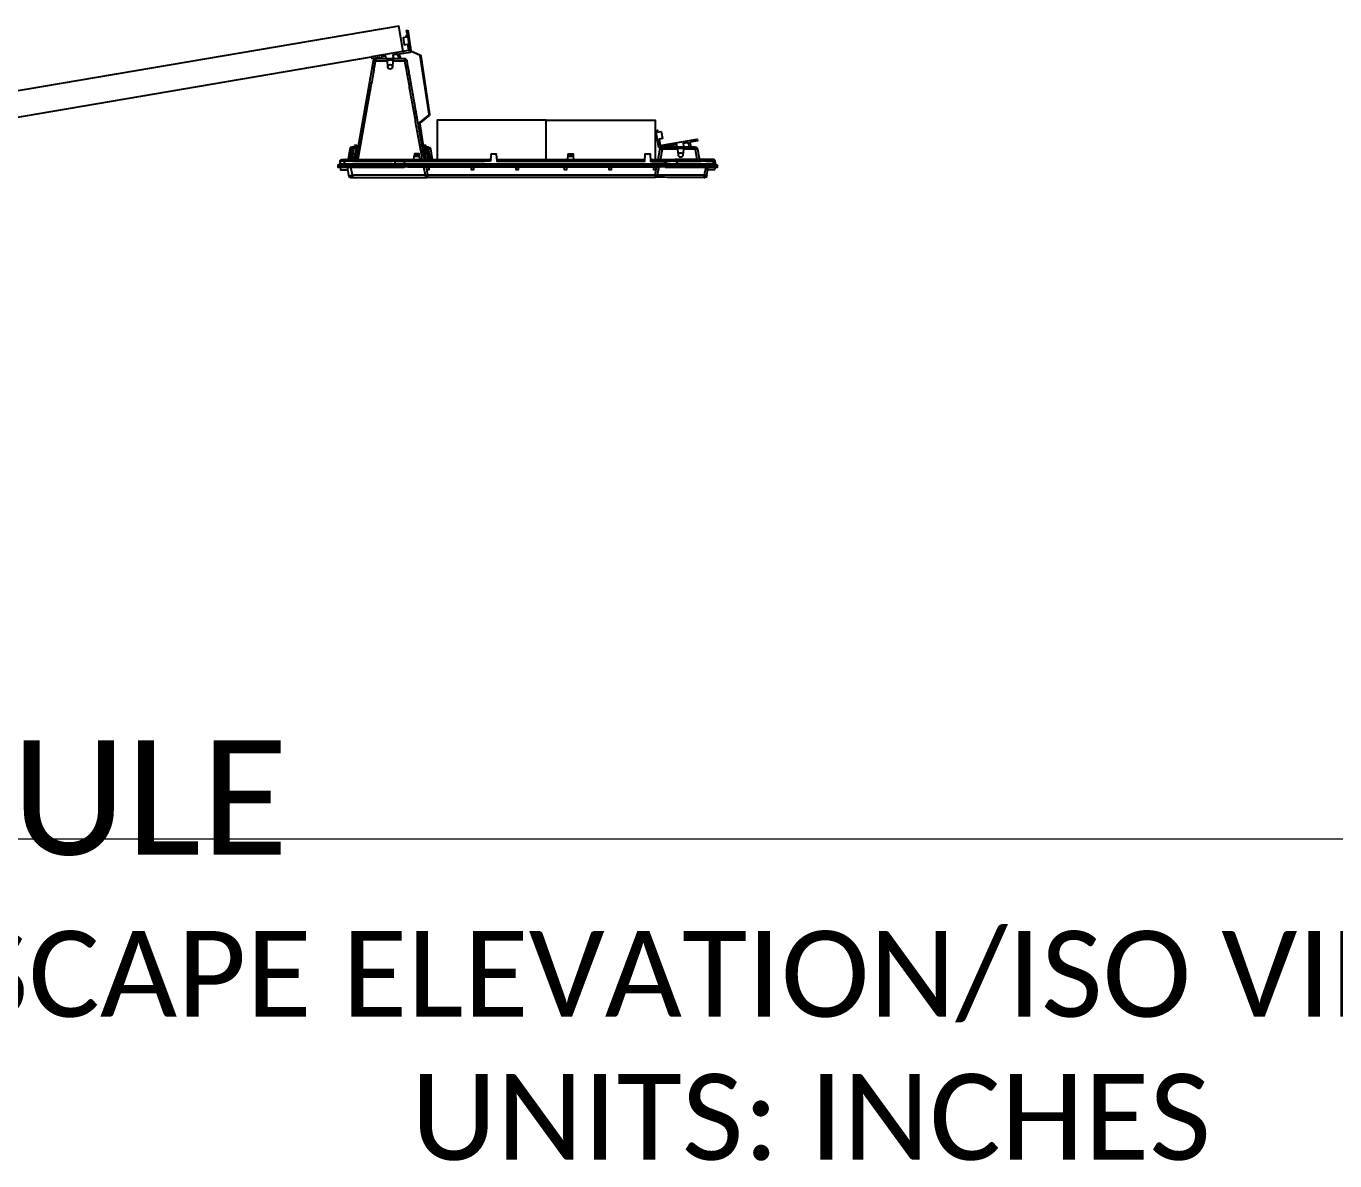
# Model space of a CAD drawing. Header units: feet. Extents: x 1518 to 2565, y 62 to 679.
# Drawn here: x 2160.1 to 2251.6, y 387.2 to 466.6 of the extents above; entities that cross this region are included whole.
import ezdxf

# ---------------------------------------------------------------- set-up
doc = ezdxf.new("R2010")
doc.units = ezdxf.units.FT
doc.header["$LTSCALE"] = 50
doc.header["$MEASUREMENT"] = 0
doc.layers.add('T-TEXT', color=1, linetype='Continuous', lineweight=20)
doc.styles.add('mytext', font='romans.shx')

# ---------------------------------------------------------------- blocks, each defined once
blk = doc.blocks.new('Z1')
at = {"color": 1, "linetype": 'Continuous'}
for p, q in [((20.858, -7.903), (54.724, -2.151)), ((53.574, -8.951), (53.515, -9.285)), ((53.648, -8.524), (53.521, -8.524)), ((57.691, -9.326), (57.712, -9.087)), ((57.711, -9.096), (58.071, -9.096)), ((58.067, -9.046), (57.716, -9.046)), ((58.531, -8.524), (58.405, -8.524)), ((58.465, -8.869), (58.592, -8.869)), ((58.607, -8.951), (58.479, -8.951)), ((63.091, -9.096), (63.091, -9.096)), ((68.471, -9.096), (68.831, -9.096)), ((73.851, -9.096), (73.851, -9.096)), ((75.082, -8.451), (77.33, -8.451)), ((63.471, -9.326), (73.831, -9.326)), ((74.231, -9.326), (75.225, -9.326)), ((78.16, -10.431), (78.261, -9.856))]:
    blk.add_line(p, q, dxfattribs=at)
for points in [[(56.941, -1.775), (56.64, 0), (18.191, -6.53), (18.333, -7.368)], [(55.76, -2.281), (55.73, -2.102), (55.414, -2.156), (55.409, -2.281)], [(66.942, -9.326), (66.942, -6.576), (59.317, -6.576), (59.317, -9.326)], [(66.942, -6.576), (74.567, -6.576), (74.567, -9.326)], [(75.598, -8.451), (75.603, -8.346), (74.807, -8.481), (74.607, -7.303), (74.725, -7.283), (74.746, -7.406), (74.973, -7.368), (75.057, -7.861), (74.83, -7.899), (74.905, -8.343), (77.498, -7.903), (77.518, -8.021), (76.969, -8.114)], [(53.34, -8.467), (53.337, -8.591), (53.46, -8.591), (53.489, -8.467)], [(53.696, -8.951), (53.574, -8.951), (53.446, -8.951), (53.521, -8.524), (53.558, -8.317), (53.685, -8.317), (53.648, -8.524), (53.573, -8.951)], [(58.091, -9.326), (58.071, -9.096), (58.067, -9.046), (58.06, -8.97), (57.722, -8.97)], [(58.545, -9.326), (58.479, -8.951), (58.357, -8.951)], [(58.48, -8.951), (58.465, -8.869), (58.405, -8.524), (58.368, -8.317), (58.495, -8.317), (58.531, -8.524), (58.592, -8.869), (58.607, -8.951), (58.673, -9.326)], [(58.563, -8.467), (58.593, -8.591), (58.722, -9.326)], [(63.439, -8.962), (63.103, -8.962), (63.107, -8.921), (63.436, -8.921), (63.439, -8.962), (63.481, -9.433), (73.822, -9.433), (73.863, -8.962)], [(68.827, -9.046), (68.476, -9.046), (68.482, -8.97), (68.82, -8.97), (68.827, -9.046), (68.831, -9.096), (68.851, -9.326)], [(68.482, -8.97), (68.487, -8.921), (68.816, -8.921), (68.82, -8.97)], [(74.199, -8.962), (73.863, -8.962), (73.867, -8.921), (74.196, -8.921), (74.199, -8.962), (74.241, -9.433), (75.225, -9.433), (75.225, -9.326), (75.957, -9.326)], [(75.719, -8.451), (75.724, -8.326), (76.039, -8.272), (76.07, -8.451)], [(52.527, -9.856), (52.561, -10.051), (53.046, -10.051)], [(58.738, -9.856), (58.736, -10.051), (58.596, -10.051), (58.595, -9.856)], [(61.862, -9.856), (61.86, -10.051), (61.72, -10.051), (61.719, -9.856)], [(64.986, -9.856), (64.984, -10.051), (64.844, -10.051), (64.843, -9.856)], [(68.348, -9.856), (68.347, -10.051), (68.207, -10.051), (68.205, -9.856)], [(71.472, -9.856), (71.471, -10.051), (71.331, -10.051), (71.329, -9.856)], [(74.596, -9.856), (74.595, -10.051), (74.455, -10.051), (74.453, -9.856)], [(74.629, -9.856), (74.528, -10.431), (74.528, -10.576)], [(78.747, -9.856), (78.712, -10.051), (78.227, -10.051)]]:
    blk.add_lwpolyline(points, dxfattribs=at)
for points in [[(56.763, -2.281, 0.069145), (56.714, -2.083), (56.659, -1.944), (57.455, -1.809), (57.255, -0.631), (57.137, -0.651), (57.157, -0.774), (56.931, -0.813), (57.014, -1.306), (57.241, -1.267), (57.317, -1.711), (54.724, -2.151), (54.744, -2.27), (55.293, -2.176), (55.289, -2.281)], [(55.031, -2.281, 0.36397), (54.844, -2.438), (53.63, -9.326)], [(55.832, -2.438), (54.992, -2.438, 0.16314), (54.844, -2.438)], [(55.867, -2.842, 0.003531), (55.868, -2.835, -0.956522), (56.185, -2.835, 0.003531), (56.185, -2.842)], [(57.208, -2.438, 0.16314), (57.061, -2.438), (56.22, -2.438)], [(77.072, -8.451, 0.069145), (77.024, -8.253), (76.969, -8.114)], [(53.538, -8.426, -0.36397), (53.489, -8.467), (53.34, -8.467, 0.36397), (53.212, -8.574), (53.209, -8.591), (53.087, -9.285, -0.36397), (53.038, -9.326)], [(53.209, -8.591, -0.16314), (53.337, -8.591), (53.215, -9.285), (53.338, -9.285), (53.338, -9.326, 0.36397), (53.387, -9.285, -0.16314), (53.338, -9.285), (53.46, -8.591, 0.16314), (53.509, -8.591)], [(53.502, -9.326, 0.060189), (53.515, -9.285, 0.16314), (53.387, -9.285), (53.446, -8.951)], [(58.845, -9.326), (58.715, -8.591), (58.712, -8.467), (58.563, -8.467, -0.36397), (58.514, -8.426)], [(58.843, -8.591, 0.16314), (58.715, -8.591), (58.593, -8.591, -0.16314), (58.543, -8.591)], [(58.712, -8.467, -0.36397), (58.84, -8.574), (58.843, -8.591), (58.973, -9.326)], [(76.142, -8.608), (75.042, -8.608, 0.16314), (74.895, -8.608)], [(76.177, -9.012, 0.003531), (76.177, -9.005, -0.956522), (76.495, -9.005, 0.003531), (76.495, -9.012)], [(77.517, -8.608, 0.16314), (77.369, -8.608), (76.53, -8.608)], [(53.012, -9.856), (53.113, -10.431, 0.36397), (53.286, -10.576), (53.384, -10.576)], [(58.663, -10.576, -0.36397), (58.491, -10.431), (53.384, -10.431), (53.283, -9.856)], [(78.089, -9.856), (77.988, -10.431), (74.7, -10.431, -0.36397), (74.528, -10.576), (58.663, -10.576), (58.663, -10.431), (58.562, -9.856)], [(74.732, -10.25, 0.058227), (74.744, -10.21), (74.806, -9.856)]]:
    blk.add_lwpolyline(points, format="xyb", dxfattribs=at)
for points in [[(57.257, -0.284), (57.472, -1.696, 0.258618), (57.511, -1.747), (58.101, -2.001, -0.258618), (58.163, -2.081), (58.782, -6.147, -0.258618), (58.747, -6.241), (58.129, -6.772, 0.258618), (58.106, -6.832), (58.39, -8.694), (58.313, -8.705), (58.281, -8.494), (58.315, -8.489), (58.342, -8.667), (58.352, -8.665), (58.073, -6.837, -0.258618), (58.107, -6.746), (58.725, -6.216, 0.258618), (58.749, -6.152), (58.129, -2.086, 0.258618), (58.088, -2.032), (57.498, -1.778, -0.258618), (57.438, -1.701), (57.228, -0.322), (57.219, -0.324), (57.246, -0.502), (57.212, -0.507), (57.18, -0.295)], [(55.832, -2.438), (55.825, -2.358), (56.227, -2.358), (56.22, -2.438), (56.186, -2.828, 0.010708), (56.185, -2.849, -0.956522), (55.868, -2.849, 0.010708), (55.866, -2.828)], [(76.142, -8.608), (76.135, -8.528), (76.537, -8.528), (76.53, -8.608), (76.496, -8.998, 0.010708), (76.495, -9.019, -0.956522), (76.177, -9.019, 0.010708), (76.176, -8.998)]]:
    blk.add_lwpolyline(points, format="xyb", close=True, dxfattribs=at)
at = {"color": 1, "linetype": 'Continuous', "flags": 128}
for points in [[(56.642, -2.281), (56.631, -2.219), (56.603, -2.127), (56.538, -1.965), (56.223, -2.018), (56.261, -2.245), (56.05, -2.281)], [(76.36, -8.451), (76.571, -8.415), (76.532, -8.188), (76.848, -8.135), (76.912, -8.297), (76.941, -8.389), (76.951, -8.451)], [(74.801, -9.856), (74.7, -10.431), (74.696, -10.436), (74.685, -10.44), (74.669, -10.443), (74.648, -10.443), (74.622, -10.443), (74.592, -10.44), (74.561, -10.436), (74.528, -10.431), (58.663, -10.431), (58.63, -10.436), (58.599, -10.44), (58.569, -10.443), (58.543, -10.443), (58.522, -10.443), (58.506, -10.44), (58.495, -10.436), (58.491, -10.431), (58.389, -9.856)], [(58.623, -10.571), (58.622, -10.573), (58.62, -10.576), (58.62, -10.571)]]:
    blk.add_lwpolyline(points, dxfattribs=at)
at = {"color": 1, "linetype": 'Continuous'}
for centre, radius, start, end in [((56.026, -2.356), 0.62, 261.10633, 278.89367), ((76.336, -8.526), 0.62, 261.10633, 278.89367), ((74.742, -10.217), 0.00775, 71.46881, 108.53119)]:
    blk.add_arc(centre, radius, start, end, dxfattribs=at)
for points, weights, degree, knots in [([(58.423, -9.326), (57.816, -5.882), (57.208, -2.438), (57.181, -2.281), (57.021, -2.281), (56.026, -2.281), (55.031, -2.281), (54.998, -2.281), (54.992, -2.438), (54.385, -5.882), (53.777, -9.326)], [1, 1, 1, 0.766044443119, 1, 1, 1, 0.766044443119, 1, 1, 1], 2, [0, 0, 0, 1, 1, 2.396263, 2.396263, 3.396263, 3.396263, 4.792527, 4.792527, 5.792527, 5.792527, 5.792527]), ([(58.275, -9.326), (57.668, -5.882), (57.061, -2.438), (57.055, -2.281), (57.021, -2.281)], [1, 1, 1, 0.766044443119, 1], 2, [0, 0, 0, 1, 1, 2.396263, 2.396263, 2.396263]), ([(52.367, -9.731), (52.369, -9.731), (52.372, -9.731), (52.399, -9.731), (52.451, -9.731), (52.532, -9.731), (52.626, -9.731), (52.694, -9.731), (52.729, -9.731), (52.781, -9.72), (52.815, -9.677), (52.814, -9.624), (53.999, -9.624), (55.185, -9.624), (56.371, -9.624), (56.375, -9.56), (56.379, -9.497), (56.384, -9.433), (56.567, -9.431), (56.799, -9.431), (57.048, -9.433), (59.052, -9.433), (61.057, -9.433), (63.062, -9.433), (63.075, -9.276), (63.089, -9.119), (63.103, -8.962)], [1, 1, 1, 1, 1, 1, 1, 1, 1, 0.847507668468, 0.847507668468, 1, 1, 1, 1, 1, 1, 1, 0.956274214616, 0.956274214616, 1, 1, 1, 1, 1, 1, 1], 3, [0, 0, 0, 0, 0.141275, 0.284533, 0.483576, 0.688392, 0.8429, 1, 1, 1, 2.379951, 2.379951, 2.379951, 3.379951, 3.379951, 3.379951, 4.379951, 4.379951, 4.379951, 5.108338, 5.108338, 5.108338, 6.108338, 6.108338, 6.108338, 7.108338, 7.108338, 7.108338, 7.108338]), ([(74.768, -9.326), (74.831, -8.967), (74.895, -8.608), (74.922, -8.451), (75.082, -8.451), (75.048, -8.451), (75.042, -8.608), (74.979, -8.967), (74.916, -9.326)], [1, 1, 1, 0.766044443119, 1, 0.766044443119, 1, 1, 1], 2, [0, 0, 0, 1, 1, 2.396263, 2.396263, 3.792527, 3.792527, 4.792527, 4.792527, 4.792527]), ([(77.496, -9.326), (77.433, -8.967), (77.369, -8.608), (77.364, -8.451), (77.33, -8.451), (77.489, -8.451), (77.517, -8.608), (77.58, -8.967), (77.644, -9.326)], [1, 1, 1, 0.766044443119, 1, 0.766044443119, 1, 1, 1], 2, [0, 0, 0, 1, 1, 2.396263, 2.396263, 3.792527, 3.792527, 4.792527, 4.792527, 4.792527]), ([(52.527, -9.433), (52.515, -9.497), (52.504, -9.56), (52.493, -9.624), (52.482, -9.688), (52.432, -9.73), (52.367, -9.731), (52.366, -9.773), (52.366, -9.814), (52.365, -9.856), (52.366, -9.856), (52.368, -9.856), (52.379, -9.856), (52.4, -9.856), (52.432, -9.856), (52.459, -9.856), (52.476, -9.856), (52.503, -9.856), (52.544, -9.856), (52.61, -9.856), (52.673, -9.856), (52.727, -9.856), (52.728, -9.814), (52.728, -9.773), (52.729, -9.731), (53.914, -9.731), (55.1, -9.731), (56.286, -9.731), (56.338, -9.72), (56.372, -9.677), (56.371, -9.624), (56.554, -9.626), (56.786, -9.626), (57.035, -9.624), (57.039, -9.56), (57.043, -9.497), (57.048, -9.433), (57.048, -9.398), (57.048, -9.362), (57.048, -9.326), (59.055, -9.326), (61.063, -9.326), (63.071, -9.326)], [1, 1, 1, 1, 0.847608414709, 0.847608414709, 1, 1, 1, 1, 1, 1, 1, 1, 1, 1, 1, 1, 1, 1, 1, 1, 1, 1, 1, 1, 1, 1, 0.847507668466, 0.847507668466, 1, 0.956274214616, 0.956274214616, 1, 1, 1, 1, 1, 1, 1, 1, 1, 1], 3, [0, 0, 0, 0, 1, 1, 1, 2.379476, 2.379476, 2.379476, 3.379476, 3.379476, 3.379476, 3.629975, 3.795632, 3.880249, 4.379476, 4.379476, 4.379476, 4.629379, 4.79446, 4.879451, 5.379476, 5.379476, 5.379476, 6.379476, 6.379476, 6.379476, 7.379476, 7.379476, 7.379476, 8.759428, 8.759428, 8.759428, 9.487815, 9.487815, 9.487815, 10.487815, 10.487815, 10.487815, 11.487815, 11.487815, 11.487815, 12.487815, 12.487815, 12.487815, 12.487815]), ([(52.493, -9.624), (52.492, -9.628), (52.814, -9.624), (52.83, -9.529), (52.847, -9.433), (54.615, -9.433), (56.384, -9.433), (56.381, -9.343), (56.47, -9.326)], [1, 0.917666886894, 1, 1, 1, 1, 1, 0.76306283385, 1], 2, [0, 0, 0, 0.817256, 0.817256, 1.817256, 1.817256, 2.817256, 2.817256, 4.222771, 4.222771, 4.222771]), ([(52.934, -9.326), (52.845, -9.343), (52.847, -9.433), (52.527, -9.429), (52.527, -9.433), (52.545, -9.326), (52.655, -9.326), (52.794, -9.326), (52.934, -9.326), (54.702, -9.326), (56.47, -9.326), (56.759, -9.326), (57.048, -9.326)], [1, 0.763062833851, 1, 0.917666886894, 1, 0.766044443119, 1, 1, 1, 1, 1, 1, 1], 2, [0, 0, 0, 1.405515, 1.405515, 2.222771, 2.222771, 3.619034, 3.619034, 4.619034, 4.619034, 5.619034, 5.619034, 6.619034, 6.619034, 6.619034]), ([(52.727, -9.856), (53.913, -9.856), (55.099, -9.856), (56.284, -9.856), (56.285, -9.814), (56.285, -9.773), (56.286, -9.731), (56.319, -9.731), (56.385, -9.731), (56.512, -9.731), (56.666, -9.731), (56.847, -9.731), (56.972, -9.731), (57.035, -9.731), (57.035, -9.695), (57.035, -9.659), (57.035, -9.624), (63.105, -9.624), (69.174, -9.624), (75.244, -9.624), (75.238, -9.56), (75.232, -9.497), (75.225, -9.433), (75.577, -9.429), (75.883, -9.429), (76.066, -9.433), (76.912, -9.433), (77.758, -9.433), (78.603, -9.433), (78.614, -9.497), (78.625, -9.56), (78.637, -9.624), (78.732, -9.625), (78.781, -9.625), (78.78, -9.624)], [1, 1, 1, 1, 1, 1, 1, 1, 1, 1, 1, 1, 1, 1, 1, 1, 1, 1, 1, 1, 1, 1, 1, 0.917340571837, 0.917340571837, 1, 1, 1, 1, 1, 1, 1, 0.975961800507, 0.975961800507, 1], 3, [0, 0, 0, 0, 1, 1, 1, 2, 2, 2, 2.158566, 2.319357, 2.542919, 2.772957, 3, 3, 3, 4, 4, 4, 5, 5, 5, 6, 6, 6, 7.006537, 7.006537, 7.006537, 8.006537, 8.006537, 8.006537, 9.006537, 9.006537, 9.006537, 9.545247, 9.545247, 9.545247, 9.545247]), ([(53.087, -9.285), (53.086, -9.293), (53.215, -9.285), (53.215, -9.305), (53.215, -9.326)], [1, 0.717688543035, 1, 1, 1], 2, [0, 0, 0, 1.540638, 1.540638, 2.540638, 2.540638, 2.540638]), ([(75.244, -9.731), (75.244, -9.773), (75.244, -9.814), (75.244, -9.856), (69.174, -9.856), (63.105, -9.856), (57.035, -9.856), (57.035, -9.814), (57.035, -9.773), (57.035, -9.731), (63.105, -9.731), (69.174, -9.731), (75.244, -9.731), (75.244, -9.695), (75.244, -9.659), (75.244, -9.624), (75.597, -9.628), (75.902, -9.628), (76.085, -9.624), (76.936, -9.624), (77.786, -9.624), (78.637, -9.624), (78.642, -9.683), (78.684, -9.726), (78.744, -9.731), (78.765, -9.731), (78.808, -9.731), (78.86, -9.731), (78.898, -9.731), (78.904, -9.731), (78.906, -9.731)], [1, 1, 1, 1, 1, 1, 1, 1, 1, 1, 1, 1, 1, 1, 1, 1, 0.917340571837, 0.917340571837, 1, 1, 1, 1, 0.843685545484, 0.843685545484, 1, 1, 1, 1, 1, 1, 1], 3, [0, 0, 0, 0, 1, 1, 1, 2, 2, 2, 3, 3, 3, 4, 4, 4, 5, 5, 5, 6.006537, 6.006537, 6.006537, 7.006537, 7.006537, 7.006537, 8.404406, 8.404406, 8.404406, 8.618842, 8.836291, 9.116899, 9.404406, 9.404406, 9.404406, 9.404406]), ([(76.017, -9.856), (76.029, -9.856), (76.059, -9.856), (76.096, -9.856), (76.133, -9.856), (76.164, -9.856), (76.184, -9.856), (76.195, -9.856), (77.045, -9.856), (77.895, -9.856), (78.746, -9.856), (78.755, -9.856), (78.778, -9.856), (78.805, -9.856), (78.83, -9.856), (78.85, -9.856), (78.861, -9.856), (78.867, -9.856), (78.872, -9.856), (78.883, -9.856), (78.894, -9.856), (78.903, -9.856), (78.907, -9.856), (78.908, -9.856), (78.908, -9.856), (78.908, -9.814), (78.907, -9.773), (78.906, -9.731), (78.841, -9.73), (78.792, -9.688), (78.78, -9.624), (78.769, -9.56), (78.758, -9.497), (78.747, -9.433), (78.735, -9.368), (78.685, -9.326), (78.619, -9.326), (78.577, -9.326), (78.535, -9.326), (78.494, -9.326), (77.648, -9.326), (76.803, -9.326), (75.957, -9.326), (76.018, -9.33), (76.061, -9.373), (76.066, -9.433), (76.073, -9.497), (76.079, -9.56), (76.085, -9.624), (76.09, -9.683), (76.133, -9.726), (76.193, -9.731), (76.193, -9.773), (76.194, -9.814), (76.195, -9.856)], [1, 1, 1, 1, 1, 1, 1, 1, 1, 1, 1, 1, 1, 1, 1, 1, 1, 1, 1, 1, 1, 1, 1, 1, 1, 1, 1, 1, 0.847608414708, 0.847608414708, 1, 1, 1, 1, 0.844029628746, 0.844029628746, 1, 1, 1, 1, 1, 1, 1, 0.839295750556, 0.839295750556, 1, 1, 1, 1, 0.843685545484, 0.843685545484, 1, 1, 1, 1], 3, [0, 0, 0, 0, 0.17972, 0.437948, 0.599567, 0.799702, 1, 1, 1, 2, 2, 2, 2.180357, 2.438824, 2.600133, 2.800076, 3, 3, 3, 3.180038, 3.438369, 3.599838, 3.799881, 4, 4, 4, 5, 5, 5, 6.379476, 6.379476, 6.379476, 7.379476, 7.379476, 7.379476, 8.77574, 8.77574, 8.77574, 9.77574, 9.77574, 9.77574, 10.77574, 10.77574, 10.77574, 12.193954, 12.193954, 12.193954, 13.193954, 13.193954, 13.193954, 14.591822, 14.591822, 14.591822, 15.591822, 15.591822, 15.591822, 15.591822]), ([(78.747, -9.433), (78.747, -9.432), (78.603, -9.433), (78.595, -9.333), (78.494, -9.326)], [1, 0.963942700761, 1, 0.758943625834, 1], 2, [0, 0, 0, 0.53871, 0.53871, 1.956924, 1.956924, 1.956924]), ([(53.113, -10.431), (53.118, -10.46), (53.384, -10.431), (53.384, -10.504), (53.384, -10.576), (56.002, -10.576), (58.62, -10.576)], [1, 0.717688543035, 1, 1, 1, 1, 1], 2, [0, 0, 0, 1.540638, 1.540638, 2.540638, 2.540638, 3.540638, 3.540638, 3.540638]), ([(77.988, -10.576), (78.134, -10.576), (78.16, -10.431), (78.158, -10.434), (78.156, -10.436), (78.151, -10.438), (78.145, -10.44), (78.137, -10.441), (78.129, -10.443), (78.118, -10.443), (78.108, -10.443), (78.095, -10.443), (78.082, -10.443), (78.067, -10.441), (78.052, -10.44), (78.037, -10.438), (78.021, -10.436), (78.004, -10.434), (77.988, -10.431), (77.988, -10.504), (77.988, -10.576), (76.278, -10.576), (74.568, -10.576), (74.569, -10.576), (74.57, -10.571)], [1, 0.766044443119, 1, 1, 1, 1, 1, 1, 1, 1, 1, 1, 1, 1, 1, 1, 1, 1, 1, 1, 1, 1, 1, 0.992682338457, 1], 2, [0, 0, 0, 1.396263, 1.396263, 2.396263, 2.396263, 3.396263, 3.396263, 4.396263, 4.396263, 5.396263, 5.396263, 6.396263, 6.396263, 7.396263, 7.396263, 8.396263, 8.396263, 9.396263, 9.396263, 10.396263, 10.396263, 11.396263, 11.396263, 11.638364, 11.638364, 11.638364])]:
    blk.add_rational_spline(points, weights, degree=degree, knots=knots, dxfattribs=at)
for points, knots in [([(58.06, -8.97), (58.059, -8.954), (58.057, -8.937), (58.056, -8.921), (57.946, -8.921), (57.836, -8.921), (57.727, -8.921), (57.725, -8.937), (57.724, -8.954), (57.722, -8.97), (57.72, -8.995), (57.718, -9.021), (57.716, -9.046), (57.715, -9.051), (57.714, -9.061), (57.713, -9.076), (57.712, -9.087), (57.711, -9.094), (57.711, -9.095), (57.711, -9.096)], [0, 0, 0, 0, 1, 1, 1, 2, 2, 2, 3, 3, 3, 4, 4, 4, 4.181156, 4.410145, 4.59097, 4.790174, 5, 5, 5, 5]), ([(68.451, -9.326), (68.458, -9.249), (68.465, -9.173), (68.471, -9.096), (68.471, -9.095), (68.471, -9.094), (68.472, -9.087), (68.473, -9.076), (68.474, -9.061), (68.475, -9.051), (68.476, -9.046)], [0, 0, 0, 0, 1, 1, 1, 1.209826, 1.40903, 1.589855, 1.818844, 2, 2, 2, 2]), ([(56.284, -9.856), (56.299, -9.856), (56.337, -9.856), (56.392, -9.856), (56.452, -9.856), (56.507, -9.856), (56.569, -9.856), (56.611, -9.856), (56.632, -9.856), (56.65, -9.856), (56.698, -9.856), (56.764, -9.856), (56.835, -9.856), (56.898, -9.856), (56.966, -9.856), (57.012, -9.856), (57.035, -9.856)], [0, 0, 0, 0, 0.139698, 0.369525, 0.500292, 0.666895, 0.833457, 1, 1, 1, 1.139043, 1.36869, 1.499685, 1.666364, 1.833129, 2, 2, 2, 2]), ([(75.244, -9.731), (75.288, -9.731), (75.375, -9.731), (75.523, -9.731), (75.683, -9.731), (75.849, -9.731), (75.997, -9.731), (76.112, -9.731), (76.169, -9.731), (76.193, -9.731), (77.043, -9.731), (77.894, -9.731), (78.744, -9.731), (78.745, -9.773), (78.745, -9.814), (78.746, -9.856)], [0, 0, 0, 0, 0.115443, 0.230884, 0.395157, 0.559427, 0.72347, 0.887518, 1, 1, 1, 2, 2, 2, 3, 3, 3, 3]), ([(75.244, -9.856), (75.261, -9.856), (75.303, -9.856), (75.36, -9.856), (75.418, -9.856), (75.471, -9.856), (75.508, -9.856), (75.526, -9.856), (75.543, -9.856), (75.583, -9.856), (75.637, -9.856), (75.691, -9.856), (75.739, -9.856), (75.773, -9.856), (75.789, -9.856), (75.804, -9.856), (75.84, -9.856), (75.887, -9.856), (75.934, -9.856), (75.975, -9.856), (76.003, -9.856), (76.017, -9.856)], [0, 0, 0, 0, 0.180622, 0.439236, 0.60041, 0.800263, 1, 1, 1, 1.180338, 1.438824, 1.600138, 1.800079, 2, 2, 2, 2.18002, 2.438364, 2.599833, 2.799876, 3, 3, 3, 3])]:
    blk.add_open_spline(points, degree=3, knots=knots, dxfattribs=at)
blk.add_point((56.941, -1.775), dxfattribs=at)

msp = doc.modelspace()

# ---------------------------------------------------------------- linework, layer by layer
at = {"layer": 'T-TEXT'}
msp.add_lwpolyline([(2091.36, 409.745), (2373.307, 409.745)], dxfattribs=at)

# ---------------------------------------------------------------- block references
msp.add_blockref('Z1', (2129.486, 466.586))

# ---------------------------------------------------------------- texts
at = {"layer": 'T-TEXT', "insert": (2090.965, 401.932), "char_height": 6, "attachment_point": 4, "style": 'mytext'}
msp.add_mtext_dynamic_manual_height_columns('{\\fCalibri|b0|i0|c0|p34;\\H1.3333x;60 CELL MODULE\\H0.87503x;\\P\\pt96;\\H0.85713x;ECOFOOT2 LANDSCAPE ELEVATION/ISO VIEWS\\H1.8049x; \\H0.55404x;\\PSCALE: NTS^IUNITS: INCHES\\H1.2319x; }', width=230.96659, gutter_width=1.016, heights=[0], dxfattribs=at)

doc.saveas('drawing.dxf')
